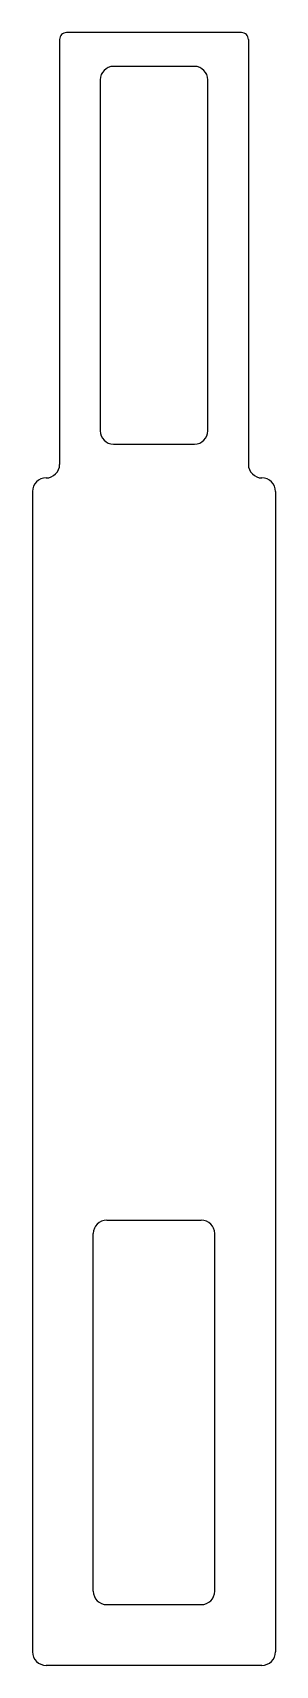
# Model space of a CAD drawing. Header units: millimetres. Extents: x 0 to 18, y 0 to 121.
import ezdxf

# ---------------------------------------------------------------- set-up
doc = ezdxf.new("R2010")
doc.units = ezdxf.units.MM
doc.layers.add('3', color=7, linetype='Continuous', true_color=0xffffff)

msp = doc.modelspace()

# ---------------------------------------------------------------- linework, layer by layer
at = {"layer": '3', "color": 30, "linetype": 'Continuous', "lineweight": 25}
for p, q in [((2, 120.5), (2, 89)), ((15.5, 121), (2.5, 121)), ((16, 120.5), (16, 89)), ((5, 117.5), (5, 91.5)), ((12, 118.5), (6, 118.5)), ((13, 91.5), (13, 117.5)), ((6, 90.5), (12, 90.5)), ((0, 87), (0, 1)), ((18, 87), (18, 1)), ((5.5, 33), (12.5, 33)), ((4.5, 5.5), (4.5, 32)), ((13.5, 5.5), (13.5, 32)), ((5.5, 4.5), (12.5, 4.5)), ((17, 0), (1, 0))]:
    msp.add_line(p, q, dxfattribs=at)
for centre, radius, start, end in [((2.5, 120.5), 0.5, 90, 135), ((2.5, 120.5), 0.5, 135, 180), ((15.5, 120.5), 0.5, 45, 90), ((15.5, 120.5), 0.5, 360, 45), ((6, 117.5), 1, 90, 180), ((12, 117.5), 1, 0, 90), ((6, 91.5), 1, 180, 270), ((12, 91.5), 1, 270, 0), ((1, 89), 1, 315, 360), ((17, 89), 1, 180, 225), ((1, 87), 1, 135, 180), ((1, 87), 1, 90, 135), ((1, 89), 1, 270, 315), ((17, 89), 1, 225, 270), ((17, 87), 1, 45, 90), ((17, 87), 1, 0, 45), ((5.5, 32), 1, 90, 180), ((12.5, 32), 1, 0, 90), ((5.5, 5.5), 1, 180, 270), ((12.5, 5.5), 1, 270, 0), ((1, 1), 1, 180, 225), ((1, 1), 1, 225, 270), ((17, 1), 1, 270, 315), ((17, 1), 1, 315, 360)]:
    msp.add_arc(centre, radius, start, end, dxfattribs=at)

doc.saveas('drawing.dxf')
